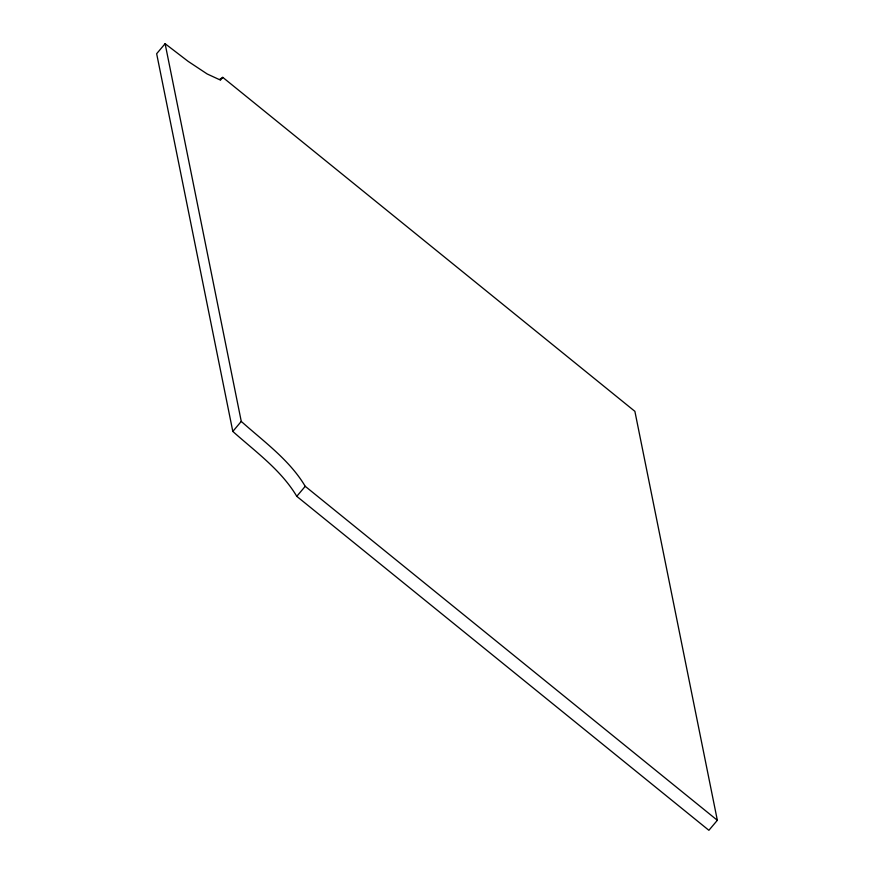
<?xml version="1.0" encoding="UTF-8"?>
<svg xmlns="http://www.w3.org/2000/svg" width="874" height="874" viewBox="0 0 874 874"><rect width="100%" height="100%" fill="white"/><g stroke="black" fill="none" stroke-linecap="round" stroke-linejoin="round"><path stroke-width="1.31" d="M165.11 43.7L156.654 53.707L232.812 431.428C255.328 451.574 281.111 469.983 296.778 496.334L708.89 830.3L717.346 820.293L634.885 411.337L222.772 77.36L219.341 79.589L207.182 73.973L188.139 61.366L165.11 43.7L241.268 421.41C263.773 441.567 289.567 459.975 305.234 486.315L717.346 820.293M220.237 80.364L222.772 77.36M232.812 431.428L241.268 421.41M296.778 496.334L305.234 486.315"/></g></svg>
